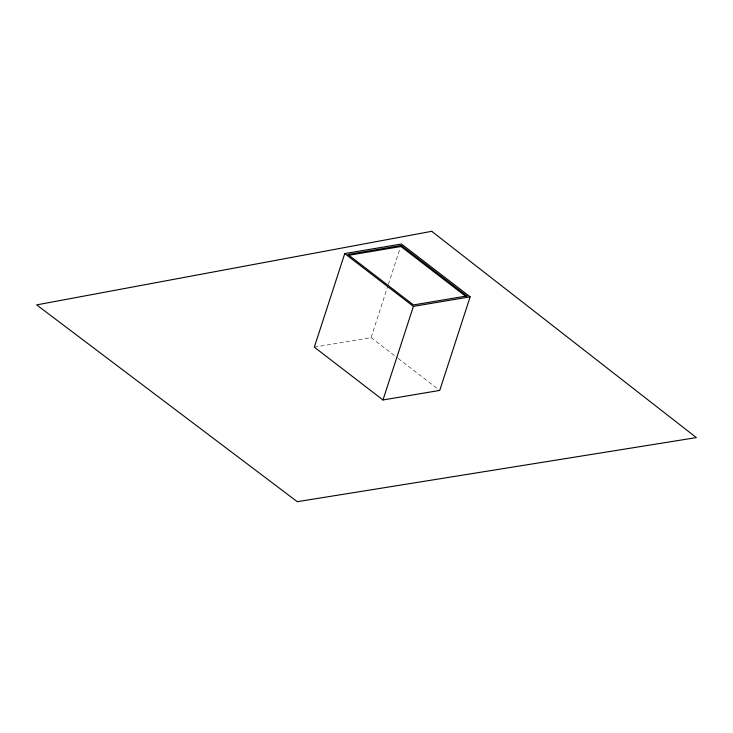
<?xml version="1.0" encoding="UTF-8"?>
<svg xmlns="http://www.w3.org/2000/svg" width="733" height="733" viewBox="0 0 733 733"><rect width="100%" height="100%" fill="white"/><g stroke="black" fill="none" stroke-linecap="round" stroke-linejoin="round"><path stroke-width="0.55" stroke-dasharray="3.67 2.75" d="M314.329 347.149L371.072 337.611L388.041 285.384M388.398 284.294L400.062 248.386M371.072 337.611L397.277 357.759M398.175 358.455L439.736 390.414"/><path stroke-width="1.1" d="M344.739 253.572L314.329 347.149L382.993 399.961L439.736 390.414L470.146 296.838L401.482 244.034L344.739 253.572L413.403 306.376L470.146 296.838M347.561 255.478L400.96 246.499L401.281 245.509L466.884 295.958L466.564 296.947M382.993 399.961L413.403 306.376M401.281 245.509L347.882 254.488L413.485 304.937L466.884 295.958M400.96 246.499L465.666 296.26M431.71 231.316L36.65 304.891L297.277 501.684L696.35 437.592L431.71 231.316"/></g></svg>
